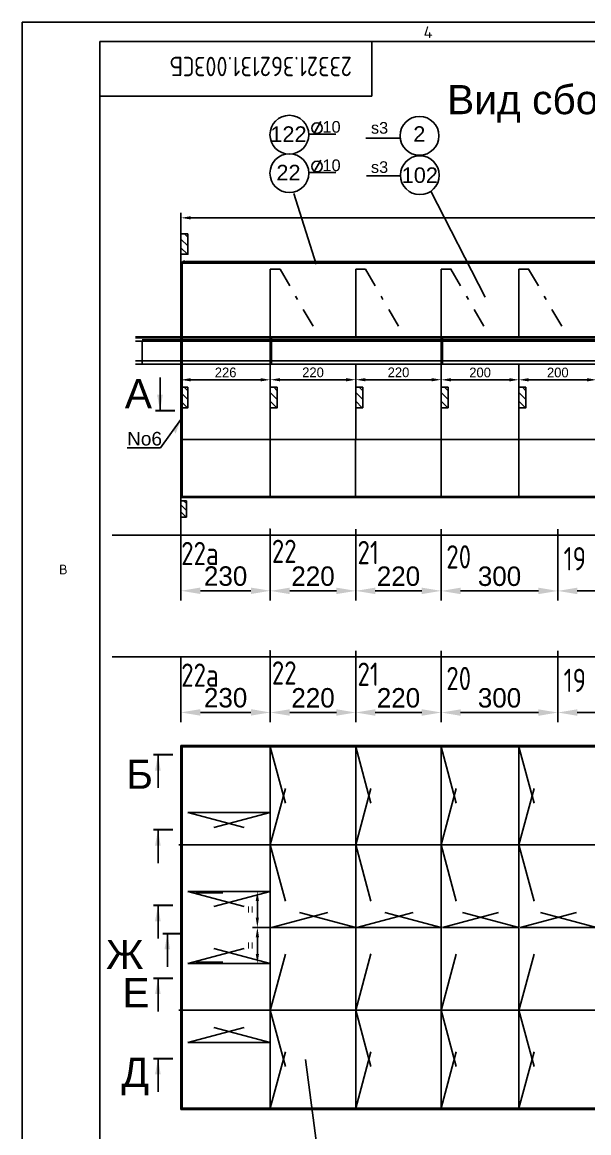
# Model space of a CAD drawing. Header units: millimetres. Extents: x 5443 to 24907, y -17798 to -7408.
# Drawn here: x 10721 to 12179, y -12503 to -9645 of the extents above; entities that cross this region are included whole.
import ezdxf
from ezdxf.enums import TextEntityAlignment as Align
from ezdxf.lldxf.tags import DXFTag

# ---------------------------------------------------------------- set-up
doc = ezdxf.new("R2010")
doc.units = ezdxf.units.MM
doc.linetypes.add('K5LT32768', pattern=[0])
doc.linetypes.add('K5LT32778', pattern=[0])
doc.layers.add('pen_035', color=1, linetype='Continuous')
doc.layers.add('pen_7', color=1, linetype='Continuous')
doc.layers.add('pen_5', color=1, linetype='Continuous', true_color=0xff0000)
doc.styles.add('2_5', font='txt.shx', dxfattribs={"height": 2.5})
doc.styles.add('3', font='txt.shx', dxfattribs={"height": 3})
doc.styles.add('5', font='txt.shx', dxfattribs={"height": 250})
doc.styles.add('Arial', font='arial.ttf')
doc.styles.add('KTEXTSTYLE', font='GOST_AU.SHX', dxfattribs={"width": 0.96, "height": 5})
doc.styles.add('style5', font='arial.ttf', dxfattribs={"height": 3})
tags = doc.linetypes.add('DASH1', pattern=[75, 50, -25]).pattern_tags.tags
tags[6:7] = [DXFTag(74, 4), DXFTag(75, 0), DXFTag(340, '0'), DXFTag(46, 1.0), DXFTag(50, 0.0), DXFTag(44, 0.0), DXFTag(45, 0.0)]
tags[4:5] = [DXFTag(74, 4), DXFTag(75, 0), DXFTag(340, '0'), DXFTag(46, 1.0), DXFTag(50, 0.0), DXFTag(44, 0.0), DXFTag(45, 0.0)]
tags = doc.linetypes.add('DASH5', pattern=[90, 40, -20, 10, -20]).pattern_tags.tags
tags[10:11] = [DXFTag(74, 4), DXFTag(75, 0), DXFTag(340, '0'), DXFTag(46, 1.0), DXFTag(50, 0.0), DXFTag(44, 0.0), DXFTag(45, 0.0)]
tags[8:9] = [DXFTag(74, 4), DXFTag(75, 0), DXFTag(340, '0'), DXFTag(46, 1.0), DXFTag(50, 0.0), DXFTag(44, 0.0), DXFTag(45, 0.0)]
tags[6:7] = [DXFTag(74, 4), DXFTag(75, 0), DXFTag(340, '0'), DXFTag(46, 1.0), DXFTag(50, 0.0), DXFTag(44, 0.0), DXFTag(45, 0.0)]
tags[4:5] = [DXFTag(74, 4), DXFTag(75, 0), DXFTag(340, '0'), DXFTag(46, 1.0), DXFTag(50, 0.0), DXFTag(44, 0.0), DXFTag(45, 0.0)]
tags = doc.linetypes.add('DASH6', pattern=[10, 5, -5]).pattern_tags.tags
tags[6:7] = [DXFTag(74, 4), DXFTag(75, 0), DXFTag(340, '0'), DXFTag(46, 1.0), DXFTag(50, 0.0), DXFTag(44, 0.0), DXFTag(45, 0.0)]
tags[4:5] = [DXFTag(74, 4), DXFTag(75, 0), DXFTag(340, '0'), DXFTag(46, 1.0), DXFTag(50, 0.0), DXFTag(44, 0.0), DXFTag(45, 0.0)]
doc.dimstyles.new('EAG_DIM_J-8_F-1_N-1_A-16-00_S-0-0_T-0', dxfattribs={"dimtxt": 0.1, "dimasz": 30, "dimexe": 0.18, "dimexo": 0, "dimgap": 0.1, "dimtad": 1, "dimdec": 0, "dimdsep": 46, "dimtxsty": 'Standard', "dimblk1": 'NONE', "dimblk2": 'NONE', "dimsah": 1, "dimcen": 0.09, "dimse1": 1, "dimse2": 1, "dimclrt": 4, "dimadec": 0, "dimazin": 3, "dimtfac": 1, "dimtdec": 4, "dimtix": 1, "dimtofl": 0, "dimtmove": 0, "dimatfit": 1, "dimfxl": 1, "dimtolj": 1, "dimtzin": 0, "dimarcsym": 0})
doc.dimstyles.new('ISO-10', dxfattribs={"dimscale": 10, "dimtxt": 2.5, "dimasz": 2.5, "dimexe": 1.25, "dimexo": 0, "dimtad": 1, "dimdec": 0, "dimtxsty": 'Standard', "dimcen": 2.5, "dimclrd": 7, "dimclre": 7, "dimclrt": 4, "dimadec": 0, "dimazin": 0, "dimtfac": 1, "dimtdec": 0, "dimtmove": 0, "dimatfit": 3, "dimfxl": 1, "dimarcsym": 0})
doc.dimstyles.new('PB20', dxfattribs={"dimscale": 20, "dimtxt": 2.5, "dimasz": 2.5, "dimexe": 1.25, "dimexo": 0, "dimtad": 1, "dimdec": 0, "dimtxsty": 'Standard', "dimcen": 2.5, "dimclrd": 7, "dimclre": 7, "dimclrt": 4, "dimadec": 0, "dimazin": 0, "dimtfac": 1, "dimtdec": 0, "dimtmove": 0, "dimatfit": 3, "dimfxl": 1.25, "dimarcsym": 0})

# ---------------------------------------------------------------- blocks, each defined once
blk = doc.blocks.new('*D108')
at = {"color": 0, "linetype": 'Continuous', "lineweight": -2}
blk.add_line((11477.7, -10268.1), (11420.1, -10085.6), dxfattribs=at)
at = {"layer": 'Defpoints', "color": 0, "linetype": 'Continuous'}
for p in [(11417.9, -10086.3), (11420.1, -10085.6), (11475.5, -10268.8)]:
    blk.add_point(p, dxfattribs=at)
blk = doc.blocks.new('_NONE')
blk = doc.blocks.new('*D102')
at = {"color": 7, "lineweight": -2}
for p, q in [((11359.3, -10637.1), (11359.3, -10552.6)), ((11384.3, -10565.1), (11554.3, -10565.1)), ((11579.3, -10621.1), (11579.3, -10552.6))]:
    blk.add_line(p, q, dxfattribs=at)
at = {"color": 7}
for points in [[(11384.3, -10560.9), (11384.3, -10569.3), (11359.3, -10565.1)], [(11554.3, -10560.9), (11554.3, -10569.3), (11579.3, -10565.1)]]:
    blk.add_solid(points, dxfattribs=at)
at = {"layer": 'Defpoints', "color": 0}
for p in [(11579.3, -10565.1), (11579.3, -10621.1), (11359.3, -10637.1)]:
    blk.add_point(p, dxfattribs=at)
at = {"color": 4, "insert": (11469.3, -10546.3), "char_height": 25, "attachment_point": 5}
blk.add_mtext('220', dxfattribs=at)
blk = doc.blocks.new('*D103')
at = {"color": 7, "lineweight": -2}
for p, q in [((11129.3, -10637.1), (11129.3, -10552.8)), ((11154.3, -10565.3), (11334.3, -10565.3)), ((11359.3, -10565.3), (11359.3, -10552.8))]:
    blk.add_line(p, q, dxfattribs=at)
at = {"color": 7}
for points in [[(11154.3, -10561.1), (11154.3, -10569.4), (11129.3, -10565.3)], [(11334.3, -10561.1), (11334.3, -10569.4), (11359.3, -10565.3)]]:
    blk.add_solid(points, dxfattribs=at)
at = {"layer": 'Defpoints', "color": 0}
for p in [(11359.3, -10565.3), (11359.3, -10565.3), (11129.3, -10637.1)]:
    blk.add_point(p, dxfattribs=at)
at = {"color": 4, "insert": (11244.3, -10546.5), "char_height": 25, "attachment_point": 5}
blk.add_mtext('226', dxfattribs=at)
blk = doc.blocks.new('*D104')
at = {"color": 7, "lineweight": -2}
for p, q in [((11579.3, -10621.1), (11579.3, -10552.6)), ((11604.3, -10565.1), (11774.3, -10565.1)), ((11799.3, -10621.1), (11799.3, -10552.6))]:
    blk.add_line(p, q, dxfattribs=at)
at = {"color": 7}
for points in [[(11604.3, -10560.9), (11604.3, -10569.3), (11579.3, -10565.1)], [(11774.3, -10560.9), (11774.3, -10569.3), (11799.3, -10565.1)]]:
    blk.add_solid(points, dxfattribs=at)
at = {"layer": 'Defpoints', "color": 0}
for p in [(11799.3, -10565.1), (11579.3, -10621.1), (11799.3, -10621.1)]:
    blk.add_point(p, dxfattribs=at)
at = {"color": 4, "insert": (11689.3, -10546.3), "char_height": 25, "attachment_point": 5}
blk.add_mtext('220', dxfattribs=at)
blk = doc.blocks.new('*D105')
at = {"color": 7, "lineweight": -2}
for p, q in [((11799.3, -10610.7), (11799.3, -10552.8)), ((11824.3, -10565.3), (11974.3, -10565.3)), ((11999.3, -10621.1), (11999.3, -10552.8))]:
    blk.add_line(p, q, dxfattribs=at)
at = {"color": 7}
for points in [[(11824.3, -10561.1), (11824.3, -10569.5), (11799.3, -10565.3)], [(11974.3, -10561.1), (11974.3, -10569.5), (11999.3, -10565.3)]]:
    blk.add_solid(points, dxfattribs=at)
at = {"layer": 'Defpoints', "color": 0}
for p in [(11999.3, -10565.3), (11799.3, -10610.7), (11999.3, -10621.1)]:
    blk.add_point(p, dxfattribs=at)
at = {"color": 4, "insert": (11899.3, -10546.6), "char_height": 25, "attachment_point": 5}
blk.add_mtext('200', dxfattribs=at)
blk = doc.blocks.new('*D106')
at = {"color": 7, "lineweight": -2}
for p, q in [((11999.3, -10596.8), (11999.3, -10552.8)), ((12024.3, -10565.3), (12174.3, -10565.3)), ((12199.3, -10596.8), (12199.3, -10552.8))]:
    blk.add_line(p, q, dxfattribs=at)
at = {"color": 7}
for points in [[(12024.3, -10561.1), (12024.3, -10569.5), (11999.3, -10565.3)], [(12174.3, -10561.1), (12174.3, -10569.5), (12199.3, -10565.3)]]:
    blk.add_solid(points, dxfattribs=at)
at = {"layer": 'Defpoints', "color": 0}
for p in [(12199.3, -10565.3), (11999.3, -10596.8), (12199.3, -10596.8)]:
    blk.add_point(p, dxfattribs=at)
at = {"color": 4, "insert": (12099.3, -10546.6), "char_height": 25, "attachment_point": 5}
blk.add_mtext('200', dxfattribs=at)
blk = doc.blocks.new('*D131')
at = {"color": 7, "lineweight": -2}
for p, q in [((11129.3, -10265.5), (11129.3, -10136)), ((13599.3, -10265.5), (13599.3, -10136)), ((11154.3, -10148.5), (13574.3, -10148.5))]:
    blk.add_line(p, q, dxfattribs=at)
at = {"color": 7}
for points in [[(11154.3, -10144.4), (11154.3, -10152.7), (11129.3, -10148.5)], [(13574.3, -10144.4), (13574.3, -10152.7), (13599.3, -10148.5)]]:
    blk.add_solid(points, dxfattribs=at)
at = {"layer": 'Defpoints', "color": 0}
for p in [(13599.3, -10148.5), (11129.3, -10265.5), (13599.3, -10265.5)]:
    blk.add_point(p, dxfattribs=at)
at = {"color": 4, "insert": (12364.3, -10129.8), "char_height": 25, "attachment_point": 5}
blk.add_mtext('2466', dxfattribs=at)
blk = doc.blocks.new('*D135')
at = {"color": 7, "lineweight": -2}
for p, q in [((11359.3, -11881.6), (11313.5, -11881.6)), ((11326, -11906.6), (11326, -11949.6)), ((11362.3, -11974.6), (11313.5, -11974.6))]:
    blk.add_line(p, q, dxfattribs=at)
at = {"color": 7}
for points in [[(11321.8, -11906.6), (11330.1, -11906.6), (11326, -11881.6)], [(11321.8, -11949.6), (11330.1, -11949.6), (11326, -11974.6)]]:
    blk.add_solid(points, dxfattribs=at)
at = {"layer": 'Defpoints', "color": 0}
for p in [(11359.3, -11881.6), (11326, -11974.6), (11362.3, -11974.6)]:
    blk.add_point(p, dxfattribs=at)
at = {"color": 4, "insert": (11307.2, -11928.1), "char_height": 25, "attachment_point": 5, "rotation": 90}
blk.add_mtext('=', dxfattribs=at)
blk = doc.blocks.new('*D136')
at = {"color": 7, "lineweight": -2}
for p, q in [((11362.3, -11974.6), (11313.6, -11974.6)), ((11326.1, -11999.6), (11326.1, -12042.6)), ((11359.3, -12067.6), (11313.6, -12067.6))]:
    blk.add_line(p, q, dxfattribs=at)
at = {"color": 7}
for points in [[(11321.9, -11999.6), (11330.3, -11999.6), (11326.1, -11974.6)], [(11321.9, -12042.6), (11330.3, -12042.6), (11326.1, -12067.6)]]:
    blk.add_solid(points, dxfattribs=at)
at = {"layer": 'Defpoints', "color": 0}
for p in [(11362.3, -11974.6), (11326.1, -12067.6), (11359.3, -12067.6)]:
    blk.add_point(p, dxfattribs=at)
at = {"color": 4, "insert": (11307.3, -12021.1), "char_height": 25, "attachment_point": 5, "rotation": 90}
blk.add_mtext('=', dxfattribs=at)
blk = doc.blocks.new('*D242')
at = {"color": 7, "lineweight": -2}
for p, q in [((11129.3, -10965.5), (11129.3, -11133.2)), ((11359.3, -10965.5), (11359.3, -11133.2)), ((11179.3, -11108.2), (11309.3, -11108.2))]:
    blk.add_line(p, q, dxfattribs=at)
at = {"color": 7}
for points in [[(11179.3, -11099.9), (11179.3, -11116.5), (11129.3, -11108.2)], [(11309.3, -11099.9), (11309.3, -11116.5), (11359.3, -11108.2)]]:
    blk.add_solid(points, dxfattribs=at)
at = {"layer": 'Defpoints', "color": 0}
for p in [(11129.3, -10965.5), (11359.3, -10965.5), (11359.3, -11108.2)]:
    blk.add_point(p, dxfattribs=at)
at = {"color": 4, "insert": (11244.3, -11070.7), "char_height": 50, "attachment_point": 5}
blk.add_mtext('230', dxfattribs=at)
blk = doc.blocks.new('*D243')
at = {"color": 7, "lineweight": -2}
for p, q in [((11359.3, -10965.5), (11359.3, -11133.4)), ((11579.3, -10965.5), (11579.3, -11133.4)), ((11409.3, -11108.4), (11529.3, -11108.4))]:
    blk.add_line(p, q, dxfattribs=at)
at = {"color": 7}
for points in [[(11409.3, -11100.1), (11409.3, -11116.7), (11359.3, -11108.4)], [(11529.3, -11100.1), (11529.3, -11116.7), (11579.3, -11108.4)]]:
    blk.add_solid(points, dxfattribs=at)
at = {"layer": 'Defpoints', "color": 0}
for p in [(11359.3, -10965.5), (11579.3, -10965.5), (11579.3, -11108.4)]:
    blk.add_point(p, dxfattribs=at)
at = {"color": 4, "insert": (11469.3, -11070.9), "char_height": 50, "attachment_point": 5}
blk.add_mtext('220', dxfattribs=at)
blk = doc.blocks.new('*D244')
at = {"color": 7, "lineweight": -2}
for p, q in [((11799.3, -10965.5), (11799.3, -11133.4)), ((11579.3, -10997.5), (11579.3, -11133.4)), ((11629.3, -11108.4), (11749.3, -11108.4))]:
    blk.add_line(p, q, dxfattribs=at)
at = {"color": 7}
for points in [[(11629.3, -11100.1), (11629.3, -11116.7), (11579.3, -11108.4)], [(11749.3, -11100.1), (11749.3, -11116.7), (11799.3, -11108.4)]]:
    blk.add_solid(points, dxfattribs=at)
at = {"layer": 'Defpoints', "color": 0}
for p in [(11799.3, -10965.5), (11579.3, -10997.5), (11799.3, -11108.4)]:
    blk.add_point(p, dxfattribs=at)
at = {"color": 4, "insert": (11689.3, -11070.9), "char_height": 50, "attachment_point": 5}
blk.add_mtext('220', dxfattribs=at)
blk = doc.blocks.new('*D245')
at = {"color": 7, "lineweight": -2}
for p, q in [((11799.3, -10965.5), (11799.3, -11133.6)), ((12099.3, -10965.5), (12099.3, -11133.6)), ((11849.3, -11108.6), (12049.3, -11108.6))]:
    blk.add_line(p, q, dxfattribs=at)
at = {"color": 7}
for points in [[(11849.3, -11100.2), (11849.3, -11116.9), (11799.3, -11108.6)], [(12049.3, -11100.2), (12049.3, -11116.9), (12099.3, -11108.6)]]:
    blk.add_solid(points, dxfattribs=at)
at = {"layer": 'Defpoints', "color": 0}
for p in [(11799.3, -10965.5), (12099.3, -10965.5), (12099.3, -11108.6)]:
    blk.add_point(p, dxfattribs=at)
at = {"color": 4, "insert": (11949.3, -11071.1), "char_height": 50, "attachment_point": 5}
blk.add_mtext('300', dxfattribs=at)
blk = doc.blocks.new('*D246')
at = {"color": 7, "lineweight": -2}
for p, q in [((12099.3, -10965.5), (12099.3, -11133.5)), ((12399.3, -10965.5), (12399.3, -11133.5)), ((12149.3, -11108.5), (12349.3, -11108.5))]:
    blk.add_line(p, q, dxfattribs=at)
at = {"color": 7}
for points in [[(12149.3, -11100.2), (12149.3, -11116.9), (12099.3, -11108.5)], [(12349.3, -11100.2), (12349.3, -11116.9), (12399.3, -11108.5)]]:
    blk.add_solid(points, dxfattribs=at)
at = {"layer": 'Defpoints', "color": 0}
for p in [(12099.3, -10965.5), (12399.3, -10965.5), (12399.3, -11108.5)]:
    blk.add_point(p, dxfattribs=at)
at = {"color": 4, "insert": (12249.3, -11071), "char_height": 50, "attachment_point": 5}
blk.add_mtext('300', dxfattribs=at)
blk = doc.blocks.new('*D252')
at = {"color": 7, "lineweight": -2}
for p, q in [((11799.3, -10965.5), (11799.3, -11133.4)), ((11579.3, -10997.5), (11579.3, -11133.4)), ((11629.3, -11108.4), (11749.3, -11108.4))]:
    blk.add_line(p, q, dxfattribs=at)
at = {"color": 7}
for points in [[(11629.3, -11100.1), (11629.3, -11116.7), (11579.3, -11108.4)], [(11749.3, -11100.1), (11749.3, -11116.7), (11799.3, -11108.4)]]:
    blk.add_solid(points, dxfattribs=at)
at = {"layer": 'Defpoints', "color": 0}
for p in [(11799.3, -10965.5), (11579.3, -10997.5), (11799.3, -11108.4)]:
    blk.add_point(p, dxfattribs=at)
at = {"color": 4, "insert": (11689.3, -11070.9), "char_height": 50, "attachment_point": 5}
blk.add_mtext('220', dxfattribs=at)
blk = doc.blocks.new('*D253')
at = {"color": 7, "lineweight": -2}
for p, q in [((11799.3, -10965.5), (11799.3, -11133.6)), ((12099.3, -10965.5), (12099.3, -11133.6)), ((11849.3, -11108.6), (12049.3, -11108.6))]:
    blk.add_line(p, q, dxfattribs=at)
at = {"color": 7}
for points in [[(11849.3, -11100.2), (11849.3, -11116.9), (11799.3, -11108.6)], [(12049.3, -11100.2), (12049.3, -11116.9), (12099.3, -11108.6)]]:
    blk.add_solid(points, dxfattribs=at)
at = {"layer": 'Defpoints', "color": 0}
for p in [(11799.3, -10965.5), (12099.3, -10965.5), (12099.3, -11108.6)]:
    blk.add_point(p, dxfattribs=at)
at = {"color": 4, "insert": (11949.3, -11071.1), "char_height": 50, "attachment_point": 5}
blk.add_mtext('300', dxfattribs=at)
blk = doc.blocks.new('*D254')
at = {"color": 7, "lineweight": -2}
for p, q in [((12099.3, -10965.5), (12099.3, -11133.5)), ((12399.3, -10965.5), (12399.3, -11133.5)), ((12149.3, -11108.5), (12349.3, -11108.5))]:
    blk.add_line(p, q, dxfattribs=at)
at = {"color": 7}
for points in [[(12149.3, -11100.2), (12149.3, -11116.9), (12099.3, -11108.5)], [(12349.3, -11100.2), (12349.3, -11116.9), (12399.3, -11108.5)]]:
    blk.add_solid(points, dxfattribs=at)
at = {"layer": 'Defpoints', "color": 0}
for p in [(12099.3, -10965.5), (12399.3, -10965.5), (12399.3, -11108.5)]:
    blk.add_point(p, dxfattribs=at)
at = {"color": 4, "insert": (12249.3, -11071), "char_height": 50, "attachment_point": 5}
blk.add_mtext('300', dxfattribs=at)
blk = doc.blocks.new('*D314')
at = {"color": 7, "lineweight": -2}
for p, q in [((11129.3, -11278.5), (11129.3, -11446.2)), ((11359.3, -11278.4), (11359.3, -11446.2)), ((11179.3, -11421.2), (11309.3, -11421.2))]:
    blk.add_line(p, q, dxfattribs=at)
at = {"color": 7}
for points in [[(11179.3, -11412.8), (11179.3, -11429.5), (11129.3, -11421.2)], [(11309.3, -11412.8), (11309.3, -11429.5), (11359.3, -11421.2)]]:
    blk.add_solid(points, dxfattribs=at)
at = {"layer": 'Defpoints', "color": 0}
for p in [(11129.3, -11278.5), (11359.3, -11278.4), (11359.3, -11421.2)]:
    blk.add_point(p, dxfattribs=at)
at = {"color": 4, "insert": (11244.3, -11383.7), "char_height": 50, "attachment_point": 5}
blk.add_mtext('230', dxfattribs=at)
blk = doc.blocks.new('*D315')
at = {"color": 7, "lineweight": -2}
for p, q in [((11359.3, -11278.4), (11359.3, -11446.4)), ((11579.3, -11278.4), (11579.3, -11446.4)), ((11409.3, -11421.4), (11529.3, -11421.4))]:
    blk.add_line(p, q, dxfattribs=at)
at = {"color": 7}
for points in [[(11409.3, -11413), (11409.3, -11429.7), (11359.3, -11421.4)], [(11529.3, -11413), (11529.3, -11429.7), (11579.3, -11421.4)]]:
    blk.add_solid(points, dxfattribs=at)
at = {"layer": 'Defpoints', "color": 0}
for p in [(11359.3, -11278.4), (11579.3, -11278.4), (11579.3, -11421.4)]:
    blk.add_point(p, dxfattribs=at)
at = {"color": 4, "insert": (11469.3, -11383.9), "char_height": 50, "attachment_point": 5}
blk.add_mtext('220', dxfattribs=at)
blk = doc.blocks.new('*D316')
at = {"color": 7, "lineweight": -2}
for p, q in [((11799.3, -11278.4), (11799.3, -11446.4)), ((11579.3, -11310.4), (11579.3, -11446.4)), ((11629.3, -11421.4), (11749.3, -11421.4))]:
    blk.add_line(p, q, dxfattribs=at)
at = {"color": 7}
for points in [[(11629.3, -11413), (11629.3, -11429.7), (11579.3, -11421.4)], [(11749.3, -11413), (11749.3, -11429.7), (11799.3, -11421.4)]]:
    blk.add_solid(points, dxfattribs=at)
at = {"layer": 'Defpoints', "color": 0}
for p in [(11799.3, -11278.4), (11579.3, -11310.4), (11799.3, -11421.4)]:
    blk.add_point(p, dxfattribs=at)
at = {"color": 4, "insert": (11689.3, -11383.9), "char_height": 50, "attachment_point": 5}
blk.add_mtext('220', dxfattribs=at)
blk = doc.blocks.new('*D317')
at = {"color": 7, "lineweight": -2}
for p, q in [((11799.3, -11278.5), (11799.3, -11446.5)), ((12099.3, -11278.4), (12099.3, -11446.5)), ((11849.3, -11421.5), (12049.3, -11421.5))]:
    blk.add_line(p, q, dxfattribs=at)
at = {"color": 7}
for points in [[(11849.3, -11413.2), (11849.3, -11429.9), (11799.3, -11421.5)], [(12049.3, -11413.2), (12049.3, -11429.9), (12099.3, -11421.5)]]:
    blk.add_solid(points, dxfattribs=at)
at = {"layer": 'Defpoints', "color": 0}
for p in [(11799.3, -11278.5), (12099.3, -11278.4), (12099.3, -11421.5)]:
    blk.add_point(p, dxfattribs=at)
at = {"color": 4, "insert": (11949.3, -11384), "char_height": 50, "attachment_point": 5}
blk.add_mtext('300', dxfattribs=at)
blk = doc.blocks.new('*D318')
at = {"color": 7, "lineweight": -2}
for p, q in [((12099.3, -11278.4), (12099.3, -11446.5)), ((12399.3, -11278.4), (12399.3, -11446.5)), ((12149.3, -11421.5), (12349.3, -11421.5))]:
    blk.add_line(p, q, dxfattribs=at)
at = {"color": 7}
for points in [[(12149.3, -11413.2), (12149.3, -11429.8), (12099.3, -11421.5)], [(12349.3, -11413.2), (12349.3, -11429.8), (12399.3, -11421.5)]]:
    blk.add_solid(points, dxfattribs=at)
at = {"layer": 'Defpoints', "color": 0}
for p in [(12099.3, -11278.4), (12399.3, -11278.4), (12399.3, -11421.5)]:
    blk.add_point(p, dxfattribs=at)
at = {"color": 4, "insert": (12249.3, -11384), "char_height": 50, "attachment_point": 5}
blk.add_mtext('300', dxfattribs=at)
blk = doc.blocks.new('*D324')
at = {"color": 7, "lineweight": -2}
for p, q in [((11799.3, -11278.4), (11799.3, -11446.4)), ((11579.3, -11310.4), (11579.3, -11446.4)), ((11629.3, -11421.4), (11749.3, -11421.4))]:
    blk.add_line(p, q, dxfattribs=at)
at = {"color": 7}
for points in [[(11629.3, -11413), (11629.3, -11429.7), (11579.3, -11421.4)], [(11749.3, -11413), (11749.3, -11429.7), (11799.3, -11421.4)]]:
    blk.add_solid(points, dxfattribs=at)
at = {"layer": 'Defpoints', "color": 0}
for p in [(11799.3, -11278.4), (11579.3, -11310.4), (11799.3, -11421.4)]:
    blk.add_point(p, dxfattribs=at)
at = {"color": 4, "insert": (11689.3, -11383.9), "char_height": 50, "attachment_point": 5}
blk.add_mtext('220', dxfattribs=at)
blk = doc.blocks.new('*D325')
at = {"color": 7, "lineweight": -2}
for p, q in [((11799.3, -11278.5), (11799.3, -11446.5)), ((12099.3, -11278.4), (12099.3, -11446.5)), ((11849.3, -11421.5), (12049.3, -11421.5))]:
    blk.add_line(p, q, dxfattribs=at)
at = {"color": 7}
for points in [[(11849.3, -11413.2), (11849.3, -11429.9), (11799.3, -11421.5)], [(12049.3, -11413.2), (12049.3, -11429.9), (12099.3, -11421.5)]]:
    blk.add_solid(points, dxfattribs=at)
at = {"layer": 'Defpoints', "color": 0}
for p in [(11799.3, -11278.5), (12099.3, -11278.4), (12099.3, -11421.5)]:
    blk.add_point(p, dxfattribs=at)
at = {"color": 4, "insert": (11949.3, -11384), "char_height": 50, "attachment_point": 5}
blk.add_mtext('300', dxfattribs=at)
blk = doc.blocks.new('*D326')
at = {"color": 7, "lineweight": -2}
for p, q in [((12099.3, -11278.4), (12099.3, -11446.5)), ((12399.3, -11278.4), (12399.3, -11446.5)), ((12149.3, -11421.5), (12349.3, -11421.5))]:
    blk.add_line(p, q, dxfattribs=at)
at = {"color": 7}
for points in [[(12149.3, -11413.2), (12149.3, -11429.8), (12099.3, -11421.5)], [(12349.3, -11413.2), (12349.3, -11429.8), (12399.3, -11421.5)]]:
    blk.add_solid(points, dxfattribs=at)
at = {"layer": 'Defpoints', "color": 0}
for p in [(12099.3, -11278.4), (12399.3, -11278.4), (12399.3, -11421.5)]:
    blk.add_point(p, dxfattribs=at)
at = {"color": 4, "insert": (12249.3, -11384), "char_height": 50, "attachment_point": 5}
blk.add_mtext('300', dxfattribs=at)

msp = doc.modelspace()

# ---------------------------------------------------------------- hatches: boundary and pattern name
h = msp.add_hatch()
h.set_pattern_fill('ANSI31', color=0, scale=5, angle=270.0074, style=0)
h.set_pattern_definition([(315.00743, (3598.934, -7074.358), (11.223865, 11.226775), [])])
h.paths.add_polyline_path([(11129.3, -10242.1), (11147.1, -10242.1), (11147.1, -10189.3), (11129.3, -10189.3)])
h = msp.add_hatch()
h.set_pattern_fill('ANSI31', color=0, scale=5, angle=270.0074, style=0)
h.set_pattern_definition([(315.00743, (3598.934, -7469.39), (11.223865, 11.226775), [])])
h.paths.add_polyline_path([(11147.1, -10584.3), (11129.3, -10584.3), (11129.3, -10637.1), (11147.1, -10637.1)])
h = msp.add_hatch()
h.set_pattern_fill('ANSI31', color=0, scale=5, angle=270.0074, style=0)
h.set_pattern_definition([(315.00743, (3828.927, -7469.36), (11.223865, 11.226775), [])])
h.paths.add_polyline_path([(11359.3, -10637.1), (11377.1, -10637.1), (11377.1, -10584.3), (11359.2, -10584.3)])
h = msp.add_hatch()
h.set_pattern_fill('ANSI31', color=0, scale=5, angle=270.0074, style=0)
h.set_pattern_definition([(315.00743, (4048.927, -7469.36), (11.223865, 11.226775), [])])
h.paths.add_polyline_path([(11579.3, -10637.1), (11597.1, -10637.1), (11597.1, -10584.3), (11579.2, -10584.3)])
h = msp.add_hatch()
h.set_pattern_fill('ANSI31', color=0, scale=5, angle=270.0074, style=0)
h.set_pattern_definition([(315.00743, (4268.927, -7469.36), (11.223865, 11.226775), [])])
h.paths.add_polyline_path([(11799.3, -10637.1), (11817.1, -10637.1), (11817.1, -10584.3), (11799.2, -10584.3)])
h = msp.add_hatch()
h.set_pattern_fill('ANSI31', color=0, scale=5, angle=270.0074, style=0)
h.set_pattern_definition([(315.00743, (4468.927, -7469.36), (11.223865, 11.226775), [])])
h.paths.add_polyline_path([(11999.3, -10637.1), (12017.1, -10637.1), (12017.1, -10584.3), (11999.2, -10584.3)])
h = msp.add_hatch()
h.set_pattern_fill('ANSI31', color=0, scale=4, angle=270.0074, style=0)
h.set_pattern_definition([(315.00743, (5104.993, -8384.41), (8.979092, 8.98142), [])])
h.paths.add_polyline_path([(11129.3, -10918.6), (11143.5, -10918.6), (11143.5, -10876.4), (11129.2, -10876.4)])

# ---------------------------------------------------------------- linework, layer by layer
at = {"color": 0}
for p, q in [((19130.7, -9645.1), (10720.7, -9645.1)), ((10720.7, -9645.1), (10720.7, -15585.1)), ((10920.7, -9695.1), (10920.7, -15535.1)), ((19080.7, -9695.1), (10920.7, -9695.1)), ((11620.7, -9695.1), (11620.7, -9835.1)), ((11620.7, -9835.1), (10920.7, -9835.1)), ((11489.3, -9900.8), (11471.2, -9932.4)), ((11459.9, -9933.1), (11528, -9933.1)), ((11489.3, -9999.8), (11471.2, -10031.4)), ((11459.9, -10032.1), (11528, -10032.1)), ((11772.5, -10080.2), (11912.5, -10352.3)), ((11142.3, -10265.5), (13589.3, -10265.5)), ((11075.7, -10645.1), (11075.7, -10559)), ((11070.4, -11529.5), (11070.4, -11615.6)), ((11070.4, -11722.7), (11070.4, -11808.8)), ((11124.3, -11761.6), (13319.3, -11761.6)), ((11070.4, -11917.2), (11070.4, -12003.3)), ((11094.5, -11989.9), (11094.5, -12076)), ((11070.4, -12104.9), (11070.4, -12191)), ((13319.3, -12187.6), (11124.3, -12187.6)), ((11070.4, -12311.4), (11070.4, -12397.4)), ((11449.6, -12314.4), (11494.7, -12649.6))]:
    msp.add_line(p, q, dxfattribs=at)
for p, q in [((11605.1, -9943.1), (11693.1, -9943.1)), ((11606.8, -10040.1), (11694.9, -10040.1))]:
    msp.add_line(p, q)
at = {"color": 0, "linetype": 'DASH6'}
msp.add_line((11137.3, -10265.5), (11137.3, -10258.5), dxfattribs=at)
msp.add_line((11137.3, -10265.5), (11137.3, -10258.5), dxfattribs=at)
at = {"color": 0, "linetype": 'DASH1'}
for p, q in [((11129.3, -10865.5), (11129.3, -10265.5)), ((11132.3, -10865.5), (11132.3, -10265.5)), ((11359.3, -10280.5), (11359.3, -10454.5)), ((11579.3, -10280.5), (11579.3, -10454.5)), ((11799.3, -10280.5), (11799.3, -10454.5)), ((11999.3, -10280.5), (11999.3, -10454.5)), ((11029.3, -10457.5), (13702.3, -10457.5)), ((11012.2, -10516.1), (11029.3, -10516.1)), ((11029.3, -10516.1), (13702.3, -10516.1)), ((11029.3, -10516.1), (13702.3, -10516.1)), ((11359.3, -10525), (11359.3, -10717.2)), ((11579.3, -10525), (11579.3, -10717.2)), ((11799.3, -10525), (11799.3, -10717.2)), ((11999.3, -10525), (11999.3, -10717.2)), ((11359, -10719), (11359, -10865.5)), ((11579, -10719), (11579, -10865.5)), ((11799, -10719), (11799, -10865.5)), ((11999, -10719), (11999, -10865.5)), ((11129.3, -10865.5), (13330.5, -10865.5))]:
    msp.add_line(p, q, dxfattribs=at)
at = {"color": 0, "linetype": 'Continuous'}
for p, q in [((11142.3, -10260.5), (11142.3, -10265.5)), ((13589.3, -10260.5), (11142.3, -10260.5)), ((11424.3, -10349.8), (11429.3, -10358.4)), ((11644.3, -10349.8), (11649.3, -10358.4)), ((11864.3, -10349.8), (11869.3, -10358.4)), ((12064.3, -10349.8), (12069.3, -10358.4)), ((11444.3, -10384.4), (11469.3, -10427.7)), ((11664.3, -10384.4), (11689.3, -10427.7)), ((11884.3, -10384.4), (11909.3, -10427.7)), ((12084.3, -10384.4), (12109.3, -10427.7)), ((11029.3, -10454.5), (13702.3, -10454.5)), ((11029.3, -10457.5), (11129.3, -10457.5)), ((11029.3, -10462.4), (13702.3, -10462.4)), ((11029.3, -10465.5), (11029.3, -10525)), ((11029.3, -10465.5), (13702.3, -10465.5)), ((11029.3, -10525), (13702.3, -10525)), ((11076.3, -10740.7), (10991.1, -10740.7)), ((11129.3, -10719), (13534.1, -10719)), ((11129.3, -10719), (11129.3, -10868.5)), ((11129.3, -10981.5), (11129.3, -10868.5)), ((11129.3, -10868.5), (13309.9, -10868.5)), ((10952, -10965.5), (13737.2, -10965.5)), ((10990.7, -10965.5), (13765.3, -10965.5)), ((11129.3, -10981.5), (11129.3, -10949.5)), ((11359.3, -10981.5), (11359.3, -10949.5)), ((11359.3, -10981.5), (11359.3, -10949.5)), ((11579.3, -10981.5), (11579.3, -10949.5)), ((11579.3, -10981.5), (11579.3, -10949.5)), ((11799.3, -10981.5), (11799.3, -10949.5)), ((11799.3, -10981.5), (11799.3, -10949.5)), ((12099.3, -10981.5), (12099.3, -10949.5)), ((12099.3, -10981.5), (12099.3, -10949.5)), ((10952, -11278.4), (13737.2, -11278.4)), ((10990.7, -11278.4), (13765.3, -11278.4)), ((11359.3, -11294.4), (11359.3, -11262.4)), ((11359.3, -11294.4), (11359.3, -11262.4)), ((11579.3, -11294.4), (11579.3, -11262.4)), ((11579.3, -11294.4), (11579.3, -11262.4)), ((11799.3, -11294.4), (11799.3, -11262.4)), ((11799.3, -11294.4), (11799.3, -11262.4)), ((12099.3, -11294.4), (12099.3, -11262.4)), ((12099.3, -11294.4), (12099.3, -11262.4)), ((11129.3, -11506.6), (13602.3, -11506.6)), ((11129.3, -11506.6), (11129.3, -12442.6)), ((11129.3, -11509.6), (13602.3, -11509.6)), ((11132.3, -11509.6), (11132.3, -12439.6)), ((11359.3, -11509.4), (11359.3, -11761.6)), ((11359.3, -11509.8), (11398.1, -11654.7)), ((11579.3, -11509.4), (11579.3, -11761.6)), ((11579.3, -11510), (11618.1, -11654.9)), ((11799.3, -11509.4), (11799.3, -11761.6)), ((11799.3, -11509.8), (11838.1, -11654.7)), ((11999.3, -11509.4), (11999.3, -11761.6)), ((11999.3, -11509.8), (12038.1, -11654.7)), ((11359.3, -11761.8), (11398.1, -11616.9)), ((11579.3, -11762), (11618.1, -11617.1)), ((11799.3, -11761.8), (11838.1, -11616.9)), ((11999.3, -11761.8), (12038.1, -11616.9)), ((11147.3, -11678.6), (11359.3, -11678.6)), ((11147.3, -11678.6), (11292.1, -11717.4)), ((11359.3, -11678.6), (11214.4, -11717.4)), ((11359.3, -11678.6), (11359.3, -11708.8)), ((11359.3, -11761.6), (11359.3, -12187.6)), ((11359.3, -11761.8), (11398.1, -11906.7)), ((11579.3, -11761.6), (11579.3, -12187.6)), ((11579.4, -11761.6), (11618.2, -11906.5)), ((11799.3, -11761.6), (11799.3, -12187.6)), ((11799.3, -11761.8), (11838.1, -11906.7)), ((11999.3, -11761.6), (11999.3, -12187.6)), ((11999.3, -11761.8), (12038.1, -11906.7)), ((11147.3, -11881.6), (11359.3, -11881.6)), ((11147.3, -11881.6), (11292.1, -11920.4)), ((11167.3, -11881.6), (11237.3, -11881.6)), ((11167.3, -11885.1), (11237.3, -11885.1)), ((11359.3, -11881.6), (11214.4, -11920.4)), ((11362.3, -11974.6), (11507.1, -11935.8)), ((11579.3, -11974.6), (11434.4, -11935.8)), ((11582.3, -11974.6), (11727.1, -11935.8)), ((11799.3, -11974.6), (11654.4, -11935.8)), ((11802.3, -11974.6), (11947.1, -11935.8)), ((11999.3, -11974.6), (11854.4, -11935.8)), ((12002.3, -11974.6), (12147.1, -11935.8)), ((12199.3, -11974.6), (12054.4, -11935.8)), ((11147.3, -12067.6), (11292.1, -12028.8)), ((11359.3, -12067.6), (11214.4, -12028.8)), ((11359.3, -12187.8), (11398.1, -12042.9)), ((11579.4, -12187.6), (11618.2, -12042.7)), ((11799.3, -12187.8), (11838.1, -12042.9)), ((11999.3, -12187.8), (12038.1, -12042.9)), ((11147.3, -12067.6), (11359.3, -12067.6)), ((11167.3, -12064.1), (11237.3, -12064.1)), ((11167.3, -12067.6), (11237.3, -12067.6)), ((11359.3, -12187.4), (11398.1, -12332.3)), ((11359.3, -12439.6), (11359.3, -12187.6)), ((11579.3, -12187.2), (11618.1, -12332.1)), ((11579.3, -12439.6), (11579.3, -12187.6)), ((11799.3, -12187.4), (11838.1, -12332.3)), ((11799.3, -12439.6), (11799.3, -12187.6)), ((11999.3, -12187.4), (12038.1, -12332.3)), ((11999.3, -12439.6), (11999.3, -12187.6)), ((11147.3, -12270.6), (11292.1, -12231.8)), ((11359.3, -12270.6), (11214.4, -12231.8)), ((11147.3, -12270.6), (11359.3, -12270.6)), ((11359.3, -12439.4), (11398.1, -12294.5)), ((11579.3, -12439.2), (11618.1, -12294.3)), ((11799.3, -12439.4), (11838.1, -12294.5)), ((11999.3, -12439.4), (12038.1, -12294.5)), ((11129.3, -12439.6), (13602.3, -12439.6)), ((11129.3, -12442.6), (13602.3, -12442.6))]:
    msp.add_line(p, q, dxfattribs=at)
at = {"color": 0, "linetype": 'DASH5'}
for p, q in [((11012.2, -10454.5), (11029.3, -10454.5)), ((11012.2, -10457.5), (11029.3, -10457.5)), ((11012.2, -10457.5), (11029.3, -10457.5)), ((11029.3, -10457.5), (11129.3, -10457.5)), ((11012.2, -10465.5), (11029.3, -10465.5)), ((11029.3, -10465.5), (11029.3, -10525)), ((11029.3, -10465.5), (11029.3, -10525)), ((11012.2, -10525), (11029.3, -10525)), ((11029.3, -10525), (13702.3, -10525))]:
    msp.add_line(p, q, dxfattribs=at)
at = {"color": 0, "linetype": 'DASH1', "ltscale": 0.5}
for p, q in [((11359.3, -10454.5), (11359.3, -10525)), ((11362.2, -10454.7), (11362.2, -10525.2)), ((11799.3, -10454.5), (11799.3, -10525)), ((11802.2, -10454.7), (11802.2, -10525.2))]:
    msp.add_line(p, q, dxfattribs=at)
at = {"color": 0, "linetype": 'Continuous', "ltscale": 5}
msp.add_line((11076.3, -10740.7), (11129.3, -10667.8), dxfattribs=at)
at = {"color": 0, "linetype": 'K5LT32768', "lineweight": 18}
msp.add_line((11129.3, -10997.4), (11129.3, -10933.4), dxfattribs=at)
at = {"color": 4}
for p, q in [((11065.1, -10965.5), (14034.1, -10965.5)), ((11065.1, -11278.5), (14034.1, -11278.5))]:
    msp.add_line(p, q, dxfattribs=at)
at = {"color": 0, "linetype": 'K5LT32778', "lineweight": 18}
for p, q in [((11129.3, -10995.6), (11129.3, -10948.1)), ((11359.3, -10995.6), (11359.3, -10948.1)), ((11359.3, -11308.5), (11359.3, -11261.1))]:
    msp.add_line(p, q, dxfattribs=at)
at = {"color": 0}
for points in [[(11147.1, -10189.3), (11147.1, -10242.1), (11129.3, -10242.1), (11129.3, -10189.3)], [(11147.1, -10584.3), (11147.1, -10637.1), (11129.3, -10637.1), (11129.3, -10584.3)], [(11377.1, -10584.3), (11377.1, -10637.1), (11359.3, -10637.1), (11359.2, -10584.3)], [(11597.1, -10584.3), (11597.1, -10637.1), (11579.3, -10637.1), (11579.2, -10584.3)], [(11817.1, -10584.3), (11817.1, -10637.1), (11799.3, -10637.1), (11799.2, -10584.3)], [(12017.1, -10584.3), (12017.1, -10637.1), (11999.3, -10637.1), (11999.2, -10584.3)], [(11143.5, -10876.4), (11143.5, -10918.6), (11129.3, -10918.6), (11129.2, -10876.4)]]:
    msp.add_lwpolyline(points, close=True, dxfattribs=at)
at = {"color": 0, "const_width": 5.04}
for points in [[(11063.7, -10644.7), (11114.1, -10644.7)], [(11058.3, -11530), (11108.8, -11530)], [(11058.3, -11723.2), (11108.8, -11723.2)], [(11058.3, -11917.7), (11108.8, -11917.7)], [(11082.5, -11990.4), (11133, -11990.4)], [(11058.3, -12105.3), (11108.8, -12105.3)], [(11058.3, -12311.8), (11108.8, -12311.8)]]:
    msp.add_lwpolyline(points, dxfattribs=at)
at = {"color": 0, "linetype": 'Continuous'}
for points in [[(11142.3, -10265.5, 0), (11129.3, -10265.5, 0), (11129.3, -10865.5, 0)], [(11142.3, -10265.5, 0), (11141.9, -10263.6, 0), (11140.8, -10261.9, 0), (11139.2, -10260.9, 0), (11137.3, -10260.5, 0), (11135.3, -10260.9, 0), (11133.7, -10261.9, 0), (11132.6, -10263.6, 0), (11132.3, -10265.5, 0)], [(11359.3, -10280.5, 0), (11384.3, -10280.5, 0), (11409.3, -10323.8, 0)], [(11579.3, -10280.5, 0), (11604.3, -10280.5, 0), (11629.3, -10323.8, 0)], [(11799.3, -10280.5, 0), (11824.3, -10280.5, 0), (11849.3, -10323.8, 0)], [(11999.3, -10280.5, 0), (12024.3, -10280.5, 0), (12049.3, -10323.8, 0)]]:
    msp.add_polyline3d(points, dxfattribs=at)
at = {"color": 0}
for centre, radius in [((11408.4, -9934.7), 50), ((11743.2, -9937.5), 50), ((11479.6, -9917.6), 13.6), ((11408.4, -10033.7), 50), ((11744.3, -10038.9), 50), ((11479.6, -10016.5), 13.6)]:
    msp.add_circle(centre, radius, dxfattribs=at)
at = {"color": 0, "linetype": 'ByBlock'}
for points in [[(11068, -10603.9), (11082.5, -10603.9), (11075.6, -10644.7)], [(11110.1, -10693.9), (11115.5, -10703.9), (11129.3, -10667.8)], [(11062.7, -11570.7), (11077.1, -11570.7), (11070.3, -11530)], [(11062.7, -11763.9), (11077.1, -11763.9), (11070.3, -11723.2)], [(11062.7, -11958.4), (11077.1, -11958.4), (11070.3, -11917.7)], [(11086.9, -12031.2), (11101.3, -12031.2), (11094.5, -11990.4)], [(11062.7, -12146.1), (11077.1, -12146.1), (11070.3, -12105.3)], [(11062.7, -12352.6), (11077.1, -12352.6), (11070.3, -12311.8)]]:
    msp.add_solid(points, dxfattribs=at)
at = {"layer": 'pen_035', "color": 0, "linetype": 'Continuous'}
for p, q in [((11362.3, -11974.6), (11579.3, -11974.6)), ((11582.3, -11974.6), (11799.3, -11974.6)), ((11802.3, -11974.6), (11999.3, -11974.6)), ((12002.3, -11974.6), (12199.3, -11974.6))]:
    msp.add_line(p, q, dxfattribs=at)

# ---------------------------------------------------------------- texts
at = {"color": 0}
for s, height, style, p in [('4', 30, '3', (11753.8, -9694.9)), ('No6', 35, 'style5', (10990.8, -10744.8)), ('B', 25, '2_5', (10815.6, -11073.4))]:
    msp.add_text(s, height=height, dxfattribs=dict(at, style=style)).set_placement(p, align=Align.BOTTOM_LEFT)
at = {"color": 0, "style": '5', "width": 0.8}
msp.add_text('23321.362131.003СБ', height=50, rotation=180, dxfattribs=at).set_placement((11569.3, -9719.1), align=Align.BOTTOM_LEFT)
at = {"color": 2, "style": 'KTEXTSTYLE', "width": 0.965}
for p in [(11130, -11042.2), (11130, -11355.2)]:
    msp.add_text('22a', height=60, dxfattribs=at).set_placement(p)
at = {"color": 0, "char_height": 2.5, "attachment_point": 1, "style": 'KTEXTSTYLE'}
for s, insert in [('{\\H24x;\\W0.965;\\C6;22}', (11363.3, -10976.6)), ('{\\H24x;\\W0.965;\\C6;21}', (11583.8, -10979.8)), ('{\\H24x;\\W0.965;\\C6;20}', (11812.4, -10990.9)), ('{\\H24x;\\W0.965;\\C6;19}', (12114.3, -10995.8)), ('{\\H24x;\\W0.965;\\C6;22}', (11363.3, -11289.6)), ('{\\H24x;\\W0.965;\\C6;21}', (11583.8, -11292.8)), ('{\\H24x;\\W0.965;\\C6;20}', (11812.4, -11303.9)), ('{\\H24x;\\W0.965;\\C6;19}', (12114.3, -11308.8))]:
    msp.add_mtext(s, dxfattribs=dict(at, insert=insert))
at = {"layer": 'pen_5', "color": 0, "linetype": 'Continuous', "style": 'Arial'}
msp.add_text('Вид сбоку на мотогондолу Пр.Б ', height=75, dxfattribs=at).set_placement((11814.5, -9904.4), align=Align.BOTTOM_LEFT)
for s, p in [('А', (10984.9, -10638.5)), ('Б', (10988.6, -11617.7)), ('Ж', (10936.4, -12081.7)), ('Е', (10978.6, -12179.9)), ('Д', (10976.2, -12384.7))]:
    msp.add_text(s, height=75, dxfattribs=at).set_placement(p)
at = {"layer": 'pen_7', "color": 0, "style": 'style5'}
for s, p in [('122', (11406.1, -9933.1)), ('2', (11742.8, -9932.9)), ('22', (11406.1, -10032.1)), ('102', (11744.1, -10038.7))]:
    msp.add_text(s, height=40, dxfattribs=at).set_placement(p, align=Align.MIDDLE_CENTER)
for s, p in [('  10', (11470.4, -9929.4)), ('s3', (11618.4, -9932)), ('  10', (11470.4, -10028.3)), ('s3', (11618.4, -10033))]:
    msp.add_text(s, height=30, dxfattribs=at).set_placement(p)

# ---------------------------------------------------------------- dimensions: what is measured, and where the dimension line sits
at = {"color": 0, "linetype": 'Continuous'}
dim = msp.add_linear_dim(base=(11420.1, -10085.6), p1=(11475.5, -10268.8), p2=(11417.9, -10086.3), angle=107.5303, text=' ', dimstyle='EAG_DIM_J-8_F-1_N-1_A-16-00_S-0-0_T-0', dxfattribs=at)
dim.commit()
dim.dimension.update_dxf_attribs({"geometry": '*D108', "text_midpoint": (11444.1, -10161.8), "dimtype": 161})
at = {"color": 0}
for base, p1, p2, text, picture, middle in [((13599.3, -10148.5), (11129.3, -10265.5), (13599.3, -10265.5), '2466', '*D131', (12364.3, -10129.8)), ((11359.3, -10565.3), (11129.3, -10637.1), (11359.3, -10565.3), '226', '*D103', (11244.3, -10546.5))]:
    dim = msp.add_linear_dim(base=base, p1=p1, p2=p2, text=text, dimstyle='ISO-10', dxfattribs=at)
    dim.commit()
    dim.dimension.update_dxf_attribs({"geometry": picture, "text_midpoint": middle})
for base, p1, p2, dimstyle, picture, middle in [((11579.3, -10565.1), (11359.3, -10637.1), (11579.3, -10621.1), 'ISO-10', '*D102', (11469.3, -10546.3)), ((11799.3, -10565.1), (11579.3, -10621.1), (11799.3, -10621.1), 'ISO-10', '*D104', (11689.3, -10546.3)), ((11999.3, -10565.3), (11799.3, -10610.7), (11999.3, -10621.1), 'ISO-10', '*D105', (11899.3, -10546.6)), ((12199.3, -10565.3), (11999.3, -10596.8), (12199.3, -10596.8), 'ISO-10', '*D106', (12099.3, -10546.6)), ((11359.3, -11108.2), (11129.3, -10965.5), (11359.3, -10965.5), 'PB20', '*D242', (11244.3, -11070.7)), ((11579.3, -11108.4), (11359.3, -10965.5), (11579.3, -10965.5), 'PB20', '*D243', (11469.3, -11070.9)), ((11799.3, -11108.4), (11579.3, -10997.5), (11799.3, -10965.5), 'PB20', '*D244', (11689.3, -11070.9)), ((11799.3, -11108.4), (11579.3, -10997.5), (11799.3, -10965.5), 'PB20', '*D252', (11689.3, -11070.9)), ((12099.3, -11108.6), (11799.3, -10965.5), (12099.3, -10965.5), 'PB20', '*D245', (11949.3, -11071.1)), ((12099.3, -11108.6), (11799.3, -10965.5), (12099.3, -10965.5), 'PB20', '*D253', (11949.3, -11071.1)), ((12399.3, -11108.5), (12099.3, -10965.5), (12399.3, -10965.5), 'PB20', '*D246', (12249.3, -11071)), ((12399.3, -11108.5), (12099.3, -10965.5), (12399.3, -10965.5), 'PB20', '*D254', (12249.3, -11071)), ((11359.3, -11421.2), (11129.3, -11278.5), (11359.3, -11278.4), 'PB20', '*D314', (11244.3, -11383.7)), ((11579.3, -11421.4), (11359.3, -11278.4), (11579.3, -11278.4), 'PB20', '*D315', (11469.3, -11383.9)), ((11799.3, -11421.4), (11579.3, -11310.4), (11799.3, -11278.4), 'PB20', '*D316', (11689.3, -11383.9)), ((11799.3, -11421.4), (11579.3, -11310.4), (11799.3, -11278.4), 'PB20', '*D324', (11689.3, -11383.9)), ((12099.3, -11421.5), (11799.3, -11278.5), (12099.3, -11278.4), 'PB20', '*D317', (11949.3, -11384)), ((12099.3, -11421.5), (11799.3, -11278.5), (12099.3, -11278.4), 'PB20', '*D325', (11949.3, -11384)), ((12399.3, -11421.5), (12099.3, -11278.4), (12399.3, -11278.4), 'PB20', '*D318', (12249.3, -11384)), ((12399.3, -11421.5), (12099.3, -11278.4), (12399.3, -11278.4), 'PB20', '*D326', (12249.3, -11384))]:
    dim = msp.add_linear_dim(base=base, p1=p1, p2=p2, dimstyle=dimstyle, dxfattribs=at)
    dim.commit()
    dim.dimension.update_dxf_attribs({"geometry": picture, "text_midpoint": middle})
for base, p1, p2, picture, middle in [((11326, -11974.6), (11359.3, -11881.6), (11362.3, -11974.6), '*D135', (11307.2, -11928.1)), ((11326.1, -12067.6), (11362.3, -11974.6), (11359.3, -12067.6), '*D136', (11307.3, -12021.1))]:
    dim = msp.add_linear_dim(base=base, p1=p1, p2=p2, angle=90, text='=', dimstyle='ISO-10', override={"dimfxl": 1.25}, dxfattribs=at)
    dim.commit()
    dim.dimension.update_dxf_attribs({"geometry": picture, "text_midpoint": middle})

doc.saveas('drawing.dxf')
